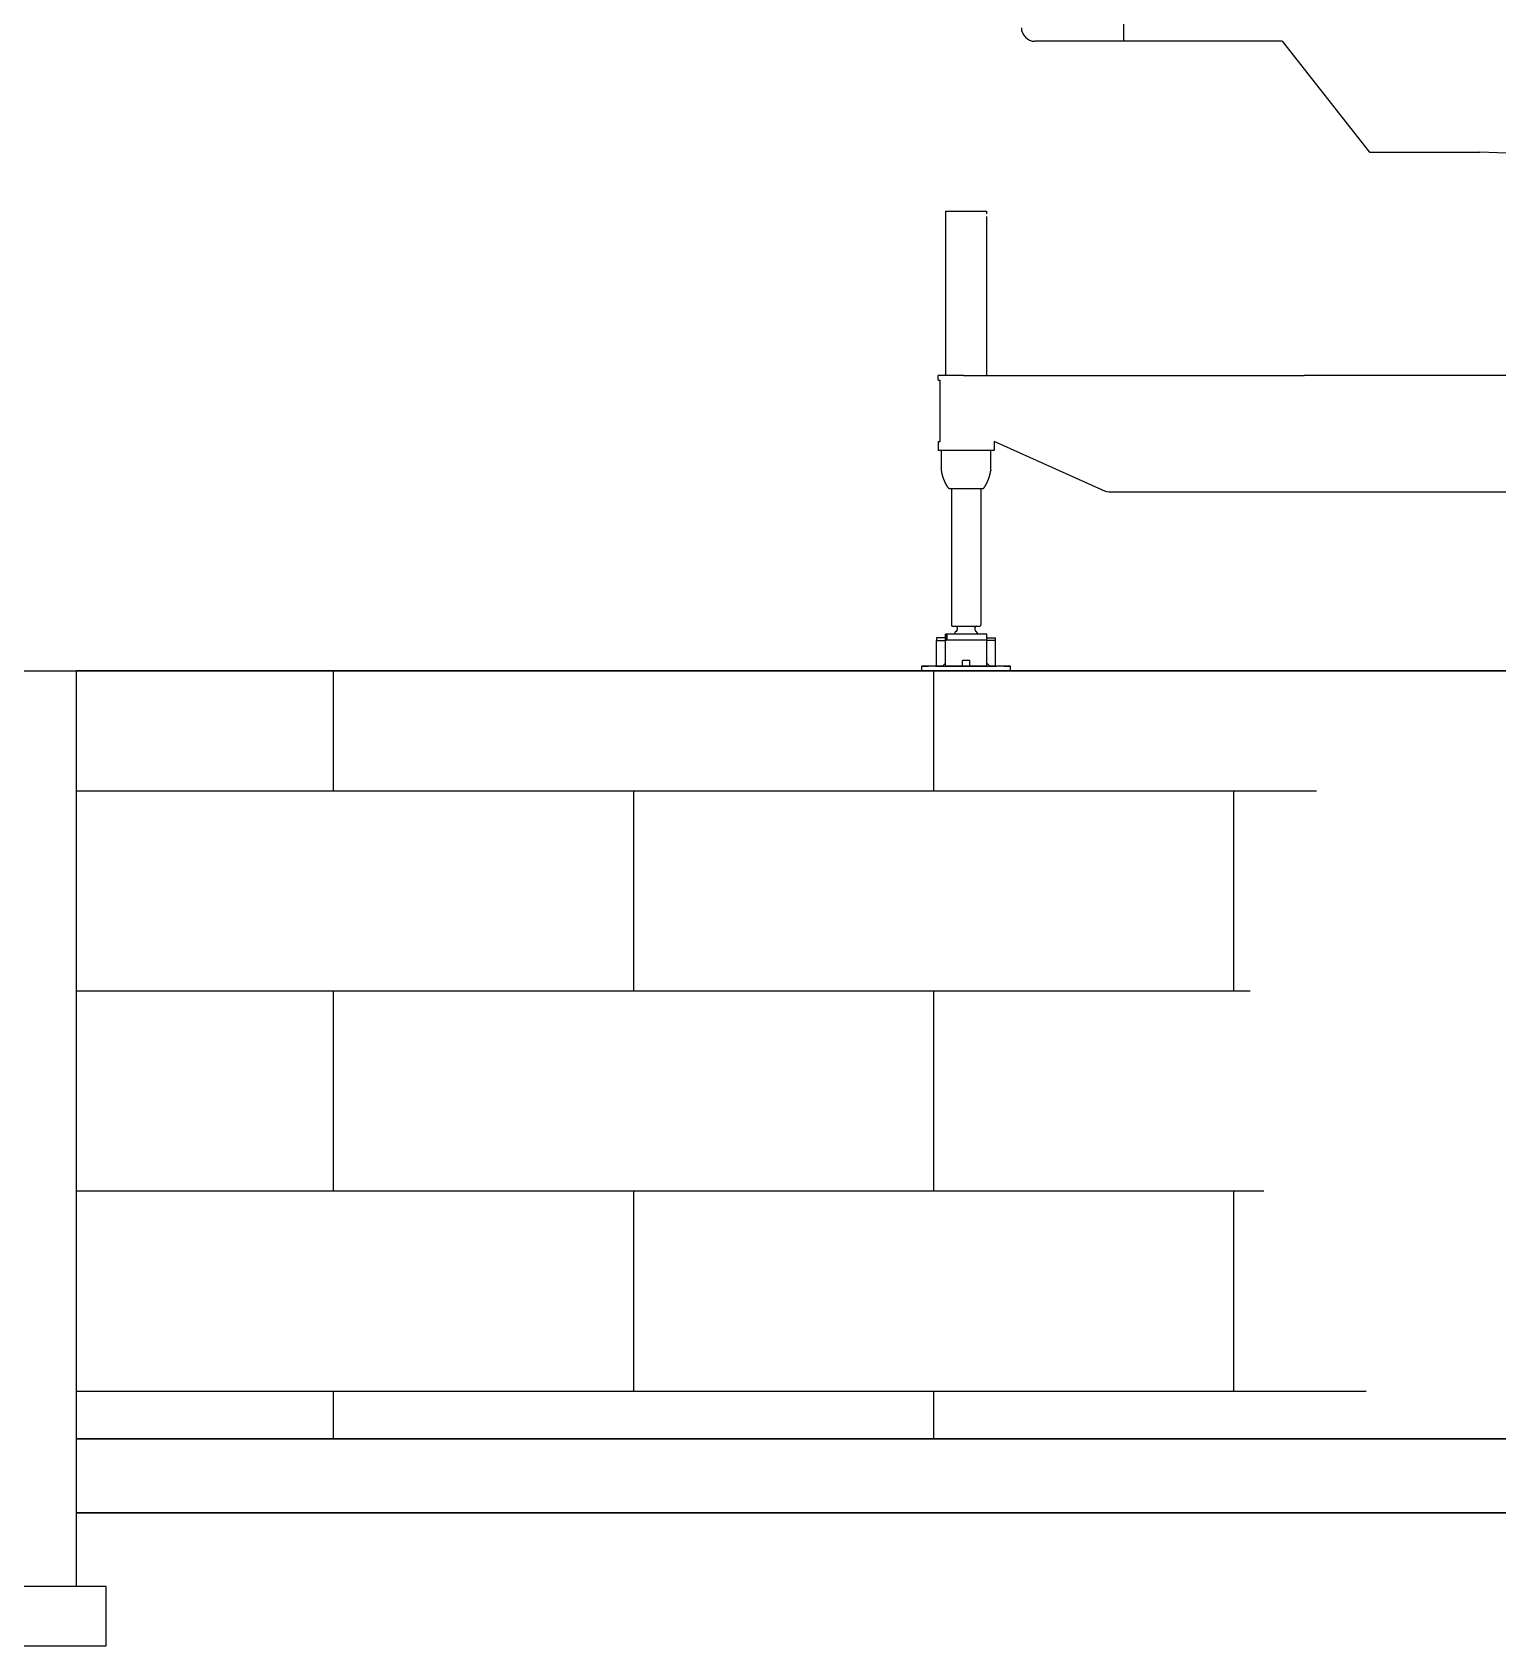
# Model space of a CAD drawing. Header units: millimetres. Extents: x -2078669 to -1085629, y -5987148 to 310365.
# Drawn here: x -1562278 to -1549875, y -5148650 to -5134997 of the extents above; entities that cross this region are included whole.
import ezdxf

# ---------------------------------------------------------------- set-up
doc = ezdxf.new("R2010")
doc.units = ezdxf.units.MM
doc.header["$LTSCALE"] = 500
doc.header["$PDSIZE"] = 300
for name, color, linetype, lineweight in [('D-BYP-STR3', 3, 'Continuous', 25), ('D-BYP-STRA', 1, 'Continuous', 25), ('D-BYP-STRB', 5, 'Continuous', 25)]:
    doc.layers.add(name, color=color, linetype=linetype, lineweight=lineweight)

# ---------------------------------------------------------------- blocks, each defined once
blk = doc.blocks.new('A$Cb352d05c')
at = {"layer": 'D-BYP-STRB'}
for p, q in [((683.4, 3050.3), (683.4, 2130.3)), ((1220.2, 2130.5), (383.1, 2130.5)), ((1220.2, 2130.5), (1514.6, 1756.3)), ((1516.5, 1755.4), (1889.6, 1755.4)), ((2149.4, 1745.3), (1889.4, 1755.7)), ((80.5, 1556), (116.7, 1556)), ((80.5, 1556), (80.5, 999.5)), ((116.7, 1556), (219.5, 1556)), ((219.5, 1537), (219.5, 999.5)), ((141, 999.5), (55, 999.5)), ((62, 775.5), (62, 983.5)), ((141, 999.5), (1295, 999.5)), ((2145, 999.5), (1295, 999.5)), ((55.1, 775.5), (55.1, 754)), ((55.1, 775.5), (55.1, 754)), ((245.1, 775.5), (245.1, 754)), ((609.6, 612.5), (245.1, 775.5)), ((245.1, 775.5), (245.1, 754)), ((75.1, 745), (55.1, 745)), ((66.1, 745), (66.1, 692)), ((225.1, 745), (75.1, 745)), ((245.1, 745), (225.1, 745)), ((234.1, 692), (234.1, 745)), ((94, 617), (206.1, 617)), ((100, 617), (100, 154)), ((200, 617), (200, 154)), ((640.6, 605.5), (2145, 605.5)), ((80, 111.5), (50, 111.5)), ((220, 123.5), (84.4, 123.5)), ((103, 151), (191.2, 151)), ((215.6, 123.5), (190.6, 123.5)), ((220, 111.5), (250, 111.5)), ((50, 16), (50, 102.8)), ((50, 102.8), (80, 102.8)), ((50, 16), (50, 102.8)), ((80, 16), (80, 103.9)), ((80, 16), (80, 103.9)), ((80, 26), (80, 102.8)), ((80, 26), (80, 102.8)), ((80, 16), (80, 56.1)), ((80, 26), (80, 56.1)), ((220, 104), (84.4, 104)), ((220, 26), (220, 102.8)), ((250, 102.8), (220, 102.8)), ((220, 26), (220, 56.1)), ((250, 16), (250, 102.8)), ((250, 16), (250, 102.8)), ((22.1, 16), (1.3, 16)), ((1.3, 16), (22.1, 16)), ((22.1, 0), (1.3, 0)), ((1.3, 0), (22.1, 0)), ((1.3, 0), (22.1, 0)), ((46.9, 16), (22.1, 16)), ((46.9, 16), (22.1, 16)), ((46.9, 0), (22.1, 0)), ((46.9, 0), (22.1, 0)), ((46.9, 16), (253.1, 16)), ((46.9, 16), (253.1, 16)), ((46.9, 0), (253.1, 0)), ((46.9, 0), (253.1, 0)), ((70, 16), (50, 16)), ((70, 16), (50, 16)), ((137.5, 16), (80, 16)), ((137.5, 16), (80, 16)), ((162.5, 35), (137.5, 35)), ((162.5, 35), (137.5, 35)), ((162.5, 16), (137.5, 16)), ((162.5, 16), (137.5, 16)), ((183.6, 16), (162.5, 16)), ((183.6, 16), (162.5, 16)), ((220, 16), (183.6, 16)), ((220, 16), (183.6, 16)), ((250, 16), (230, 16)), ((250, 16), (230, 16)), ((277.9, 16), (253.1, 16)), ((277.9, 16), (253.1, 16)), ((277.9, 0), (253.1, 0)), ((277.9, 0), (253.1, 0)), ((277.9, 16), (298.7, 16)), ((298.7, 16), (277.9, 16)), ((277.9, 0), (298.7, 0)), ((298.7, 0), (277.9, 0))]:
    blk.add_line(p, q, dxfattribs=at)
at = {"layer": 'D-BYP-STRB', "ltscale": 0.225}
for p, q in [((219.5, 1556), (219.5, 1547)), ((55.1, 754), (55.1, 745)), ((245.1, 754), (245.1, 745))]:
    blk.add_line(p, q, dxfattribs=at)
at = {"layer": 'D-BYP-STRB', "ltscale": 0.4}
for p, q in [((55, 983.5), (55, 999.5)), ((0, 0), (0, 16)), ((0, 0), (0, 16)), ((0, 0), (0, 16)), ((300, 0), (300, 16)), ((300, 0), (300, 16))]:
    blk.add_line(p, q, dxfattribs=at)
at = {"layer": 'D-BYP-STRB', "ltscale": 0.175}
blk.add_line((55, 983.5), (62, 983.5), dxfattribs=at)
at = {"layer": 'D-BYP-STRB', "ltscale": 0.172931}
blk.add_line((55.1, 775.5), (62, 775.5), dxfattribs=at)
at = {"layer": 'D-BYP-STRB', "ltscale": 0.01438}
blk.add_line((66.1, 692), (66.7, 692), dxfattribs=at)
at = {"layer": 'D-BYP-STRB', "ltscale": 0.00661}
for p, q in [((66.7, 692), (66.9, 692)), ((233.2, 692), (233.5, 692))]:
    blk.add_line(p, q, dxfattribs=at)
at = {"layer": 'D-BYP-STRB', "ltscale": 0.324512}
for p, q in [((66.9, 679), (66.9, 692)), ((233.2, 679), (233.2, 692))]:
    blk.add_line(p, q, dxfattribs=at)
at = {"layer": 'D-BYP-STRB', "ltscale": 0.014374}
blk.add_line((233.5, 692), (234.1, 692), dxfattribs=at)
at = {"layer": 'D-BYP-STRB', "ltscale": 0.044635}
blk.add_line((609.6, 612.5), (611.3, 611.8), dxfattribs=at)
at = {"layer": 'D-BYP-STRB', "ltscale": 0.079956}
for p, q in [((50, 111.5), (50, 108.3)), ((50, 111.5), (50, 108.3)), ((80, 108.3), (80, 111.5)), ((220, 111.5), (220, 108.3)), ((250, 108.3), (250, 111.5)), ((250, 108.3), (250, 111.5))]:
    blk.add_line(p, q, dxfattribs=at)
at = {"layer": 'D-BYP-STRB', "ltscale": 0.42099}
for p, q in [((66.8, 111.5), (50, 111.5)), ((233.2, 111.5), (250, 111.5)), ((50, 102.8), (66.8, 102.8)), ((250, 102.8), (233.2, 102.8))]:
    blk.add_line(p, q, dxfattribs=at)
at = {"layer": 'D-BYP-STRB', "ltscale": 0.101306}
for p, q in [((84.1, 123.5), (80, 123.5)), ((84.1, 104), (80, 104))]:
    blk.add_line(p, q, dxfattribs=at)
at = {"layer": 'D-BYP-STRB', "ltscale": 0.4875}
for p, q in [((80, 104), (80, 123.5)), ((84.1, 123.5), (84.1, 104)), ((84.4, 123.5), (84.4, 104))]:
    blk.add_line(p, q, dxfattribs=at)
at = {"layer": 'D-BYP-STRB', "ltscale": 0.189996}
for p, q in [((90.2, 123.5), (82.6, 123.5)), ((100.9, 123.5), (93.3, 123.5)), ((178.1, 123.5), (170.5, 123.5)), ((217.4, 123.5), (209.8, 123.5))]:
    blk.add_line(p, q, dxfattribs=at)
at = {"layer": 'D-BYP-STRB', "ltscale": 0.229968}
blk.add_line((93.3, 123.5), (84.1, 123.5), dxfattribs=at)
at = {"layer": 'D-BYP-STRB', "ltscale": 0.10556}
blk.add_line((94.5, 123.5), (90.2, 123.5), dxfattribs=at)
at = {"layer": 'D-BYP-STRB', "ltscale": 0.190002}
for p, q in [((108.5, 123.5), (100.9, 123.5)), ((170.5, 123.5), (162.9, 123.5)), ((209.8, 123.5), (202.2, 123.5))]:
    blk.add_line(p, q, dxfattribs=at)
at = {"layer": 'D-BYP-STRB', "ltscale": 0.045105}
blk.add_line((110.3, 123.5), (108.5, 123.5), dxfattribs=at)
at = {"layer": 'D-BYP-STRB', "ltscale": 0.00697}
blk.add_line((109.4, 123.5), (109.2, 123.5), dxfattribs=at)
at = {"layer": 'D-BYP-STRB', "ltscale": 0.157324}
for p, q in [((120, 146), (120, 139.7)), ((180, 146), (180, 139.7))]:
    blk.add_line(p, q, dxfattribs=at)
at = {"layer": 'D-BYP-STRB', "ltscale": 0.143842}
blk.add_line((191.2, 151), (197, 151), dxfattribs=at)
at = {"layer": 'D-BYP-STRB', "ltscale": 0.3}
blk.add_line((220, 111.5), (220, 123.5), dxfattribs=at)
at = {"layer": 'D-BYP-STRB', "ltscale": 0.137683}
for p, q in [((50, 108.3), (50, 102.8)), ((50, 108.3), (50, 102.8)), ((80, 102.8), (80, 108.3)), ((220, 102.8), (220, 108.3)), ((250, 102.8), (250, 108.3)), ((250, 102.8), (250, 108.3))]:
    blk.add_line(p, q, dxfattribs=at)
at = {"layer": 'D-BYP-STRB', "ltscale": 0.003539}
for p, q in [((80.1, 104), (80, 103.9)), ((80.1, 104), (80, 103.9)), ((80.1, 104), (80, 103.9)), ((219.9, 104), (220, 103.9))]:
    blk.add_line(p, q, dxfattribs=at)
at = {"layer": 'D-BYP-STRB', "ltscale": 0.008551}
blk.add_line((84.1, 104), (84.4, 104), dxfattribs=at)
at = {"layer": 'D-BYP-STRB', "ltscale": 0.031982}
for p, q in [((1.3, 16), (0, 16)), ((1.3, 16), (0, 16)), ((1.3, 0), (0, 0)), ((1.3, 0), (0, 0)), ((1.3, 0), (0, 0)), ((300, 16), (298.7, 16)), ((300, 16), (298.7, 16)), ((300, 0), (298.7, 0)), ((300, 0), (298.7, 0))]:
    blk.add_line(p, q, dxfattribs=at)
at = {"layer": 'D-BYP-STRB', "ltscale": 0.353553}
for p, q in [((80, 26), (70, 16)), ((80, 26), (70, 16)), ((220, 26), (230, 16)), ((220, 26), (230, 16))]:
    blk.add_line(p, q, dxfattribs=at)
at = {"layer": 'D-BYP-STRB', "ltscale": 0.475}
for p, q in [((137.5, 16), (137.5, 35)), ((137.5, 16), (137.5, 35)), ((162.5, 16), (162.5, 35)), ((162.5, 16), (162.5, 35))]:
    blk.add_line(p, q, dxfattribs=at)
at = {"layer": 'D-BYP-STRB', "ltscale": 0.25}
blk.add_line((220, 16), (220, 26), dxfattribs=at)
blk.add_line((220, 16), (220, 26), dxfattribs=at)
at = {"layer": 'D-BYP-STRB'}
for points in [[(67.1, 675.8), (67.1, 675.9), (67.1, 676.1), (67.1, 676.2), (67, 676.3), (67, 676.5), (67, 676.6), (67, 676.7), (67, 676.9), (67, 677), (67, 677.2), (67, 677.3), (67, 677.5), (67, 677.6), (66.9, 677.8), (66.9, 677.9), (66.9, 678.1), (66.9, 678.2), (66.9, 678.4), (66.9, 678.5), (66.9, 678.7), (66.9, 678.9), (66.9, 679)], [(88.4, 620.5), (87.9, 621.3), (87.4, 622.1), (86.9, 623), (86.5, 623.8), (86, 624.6), (85.5, 625.4), (85.1, 626.1), (84.7, 626.9), (84.2, 627.7), (83.8, 628.4), (83.4, 629.1), (83.1, 629.8), (82.7, 630.5), (82.3, 631.3), (81.9, 632), (81.5, 632.7), (81.2, 633.4), (80.8, 634.1), (80.4, 634.9), (80.1, 635.6), (79.7, 636.4), (79.3, 637.2), (78.9, 638), (78.5, 638.8), (78.2, 639.6), (77.8, 640.4), (77.4, 641.3), (77, 642.1), (76.6, 643), (76.3, 643.8), (75.9, 644.6), (75.6, 645.5), (75.2, 646.3), (74.9, 647.2), (74.6, 648), (74.2, 648.9), (73.9, 649.7), (73.6, 650.5), (73.3, 651.4), (73, 652.2), (72.7, 653.1), (72.4, 653.9), (72.1, 654.8), (71.8, 655.6), (71.6, 656.4), (71.3, 657.3), (71, 658.1), (70.8, 659), (70.5, 659.8), (70.3, 660.7), (70.1, 661.5), (69.8, 662.3), (69.6, 663.2), (69.4, 664), (69.2, 664.9), (69, 665.7), (68.8, 666.6), (68.6, 667.4), (68.4, 668.2), (68.3, 669.1), (68.1, 669.9), (67.9, 670.8), (67.8, 671.6), (67.6, 672.5), (67.5, 673.3), (67.4, 674.1), (67.2, 675), (67.1, 675.8)], [(211.7, 620.5), (212.2, 621.3), (212.7, 622.1), (213.2, 623), (213.7, 623.8), (214.2, 624.6), (214.6, 625.4), (215.1, 626.1), (215.5, 626.9), (215.9, 627.7), (216.3, 628.4), (216.7, 629.1), (217.1, 629.8), (217.5, 630.5), (217.9, 631.3), (218.3, 632), (218.6, 632.7), (219, 633.4), (219.4, 634.1), (219.7, 634.9), (220.1, 635.6), (220.5, 636.4), (220.9, 637.2), (221.3, 638), (221.6, 638.8), (222, 639.6), (222.4, 640.4), (222.8, 641.3), (223.2, 642.1), (223.5, 643), (223.9, 643.8), (224.2, 644.6), (224.6, 645.5), (224.9, 646.3), (225.3, 647.2), (225.6, 648), (225.9, 648.9), (226.3, 649.7), (226.6, 650.5), (226.9, 651.4), (227.2, 652.2), (227.5, 653.1), (227.8, 653.9), (228.1, 654.8), (228.3, 655.6), (228.6, 656.4), (228.9, 657.3), (229.1, 658.1), (229.4, 659), (229.6, 659.8), (229.9, 660.7), (230.1, 661.5), (230.3, 662.3), (230.5, 663.2), (230.8, 664), (231, 664.9), (231.2, 665.7), (231.4, 666.6), (231.5, 667.4), (231.7, 668.2), (231.9, 669.1), (232.1, 669.9), (232.2, 670.8), (232.4, 671.6), (232.5, 672.5), (232.7, 673.3), (232.8, 674.1), (232.9, 675), (233.1, 675.8)], [(233.2, 679), (233.2, 678.9), (233.2, 678.7), (233.2, 678.5), (233.2, 678.4), (233.2, 678.2), (233.2, 678.1), (233.2, 677.9), (233.2, 677.8), (233.2, 677.6), (233.2, 677.5), (233.2, 677.3), (233.2, 677.2), (233.2, 677), (233.2, 676.9), (233.2, 676.7), (233.1, 676.6), (233.1, 676.5), (233.1, 676.3), (233.1, 676.2), (233.1, 676.1), (233.1, 675.9), (233.1, 675.8)], [(88.4, 620.5), (88.5, 620.3), (88.7, 620.1), (88.8, 620), (88.9, 619.8), (89, 619.7), (89.1, 619.5), (89.2, 619.4), (89.4, 619.2), (89.5, 619.1), (89.6, 618.9), (89.7, 618.8), (89.9, 618.7), (90, 618.6), (90.2, 618.4), (90.3, 618.3), (90.4, 618.2), (90.6, 618.1), (90.7, 618), (90.9, 617.9), (91, 617.8), (91.2, 617.7), (91.3, 617.7), (91.5, 617.6), (91.7, 617.5), (91.8, 617.4), (92, 617.4), (92.1, 617.3), (92.3, 617.3), (92.5, 617.2), (92.7, 617.2), (92.8, 617.1), (93, 617.1), (93.2, 617.1), (93.3, 617), (93.5, 617), (93.7, 617), (93.9, 617), (94, 617)], [(206.1, 617), (206.3, 617), (206.5, 617), (206.7, 617), (206.8, 617), (207, 617.1), (207.2, 617.1), (207.3, 617.1), (207.5, 617.2), (207.7, 617.2), (207.9, 617.3), (208, 617.3), (208.2, 617.4), (208.3, 617.4), (208.5, 617.5), (208.7, 617.6), (208.8, 617.7), (209, 617.7), (209.1, 617.8), (209.3, 617.9), (209.4, 618), (209.6, 618.1), (209.7, 618.2), (209.9, 618.3), (210, 618.4), (210.2, 618.6), (210.3, 618.7), (210.4, 618.8), (210.6, 618.9), (210.7, 619.1), (210.8, 619.2), (210.9, 619.4), (211.1, 619.5), (211.2, 619.7), (211.3, 619.8), (211.4, 620), (211.5, 620.1), (211.6, 620.3), (211.7, 620.5)]]:
    blk.add_lwpolyline(points, dxfattribs=at)
for centre, radius, start, end in [((383.1, 2176.5), 46, 180, 270), ((1516.5, 1757.8), 2.4, 218.1903, 270), ((640.6, 677.5), 72, 245.9092, 270), ((103, 154), 3, 180, 270), ((150, 104), 45, 134.427, 154.3208), ((115, 146), 5, 0, 90), ((115, 139.7), 5, 314.427, 0), ((185, 146), 5, 90.0972, 180.0001), ((185, 139.7), 5, 180, 225.573), ((150, 104), 45, 25.6793, 45.573), ((197, 154), 3, 270, 0)]:
    blk.add_arc(centre, radius, start, end, dxfattribs=at)
blk.add_point((150, 0), dxfattribs=at)
blk.add_point((150, 0), dxfattribs=at)

msp = doc.modelspace()

# ---------------------------------------------------------------- hatches: boundary and pattern name
at = {"layer": 'D-BYP-STRA', "ltscale": 0.01}
h = msp.add_hatch(dxfattribs=at)
h.set_pattern_fill('AR-BRSTD', color=256, scale=25, angle=180)
h.set_pattern_definition([(180, (-3325031.8, -3596903), (-2e-13, -1693.545), []), (270, (-3325031.8, -3596903), (2540, -1693.545), [1693.545, -1693.545])])
edge = h.paths.add_edge_path()
edge.add_line((-1561903.4, -5146899.6), (-1550612.9, -5146899.6))
edge.add_arc((-1547512.3, -5143649.6), 4491.8, 133.65213, 226.34787, ccw=False)
edge.add_line((-1550612.9, -5140399.6), (-1561903.4, -5140399.6))
edge.add_line((-1561903.4, -5140399.6), (-1561903.4, -5146899.6))

# ---------------------------------------------------------------- linework, layer by layer
at = {"layer": 'D-BYP-STR3', "ltscale": 0.01}
for p in [(-1611903.4, -5140399.6, 708000), (-1561903.4, -5148149.6, 708000)]:
    msp.add_line(p, (-1561903.4, -5140399.6, 708000), dxfattribs=at)
at = {"layer": 'D-BYP-STR3', "ltscale": 0.01, "elevation": 708000}
msp.add_lwpolyline([(-1562903.4, -5148649.6), (-1561653.4, -5148649.6), (-1561653.4, -5148149.6), (-1562903.4, -5148149.6)], close=True, dxfattribs=at)
at = {"layer": 'D-BYP-STRA', "lineweight": 30}
for p, q in [((-1561903.4, -5140399.6, 708000), (-1511153.4, -5140399.6, 708000)), ((-1561903.4, -5146899.6, 708000), (-1511153.4, -5146899.6, 708000)), ((-1561903.4, -5147524.6, 708000), (-1525153.4, -5147524.6, 708000))]:
    msp.add_line(p, q, dxfattribs=at)

# ---------------------------------------------------------------- block references
at = {"layer": 'D-BYP-STRA', "xscale": 2.5, "yscale": 2.5, "zscale": 2.5}
msp.add_blockref('A$Cb352d05c', (-1554749.6, -5140399.6, 708000), dxfattribs=at)

doc.saveas('drawing.dxf')
